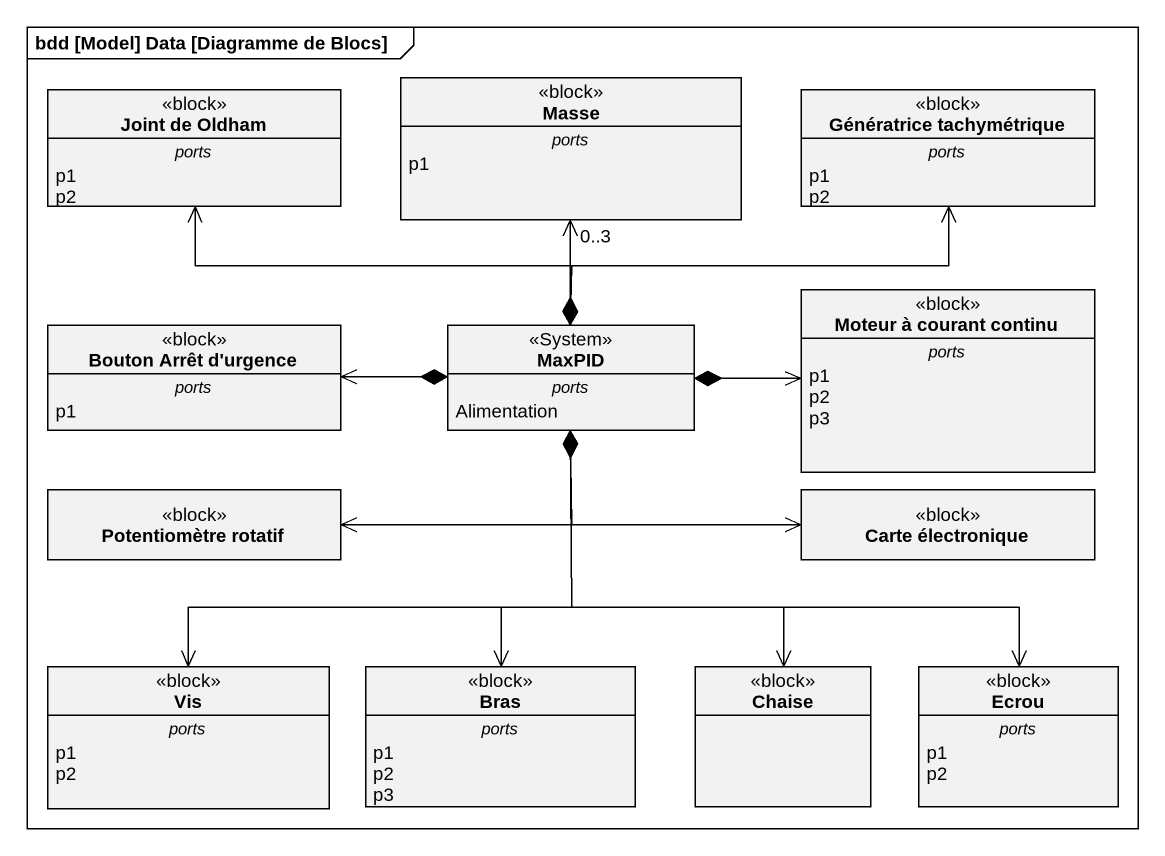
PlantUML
@startuml
mainframe bdd [Model] Data [Diagramme de Blocs]
hide circle
hide empty members
class "Joint de Oldham" as Joint_de_Oldham <<block>> {
  -- ports --
  p1
  p2
}
class Masse <<block>> {
  -- ports --
  p1
}
class "Génératrice tachymétrique" as Génératrice_tachymétrique <<block>> {
  -- ports --
  p1
  p2
}
class "Moteur à courant continu" as Moteur_à_courant_continu <<block>> {
  -- ports --
  p1
  p2
  p3
}
class "Bouton Arrêt d'urgence" as Bouton_Arrêt_d_urgence <<block>> {
  -- ports --
  p1
}
class MaxPID <<System>> {
  -- ports --
  Alimentation
}
class "Potentiomètre rotatif" as Potentiomètre_rotatif <<block>>
class "Carte électronique" as Carte_électronique <<block>>
class Vis <<block>> {
  -- ports --
  p1
  p2
}
class Bras <<block>> {
  -- ports --
  p1
  p2
  p3
}
class Chaise <<block>>
class Ecrou <<block>> {
  -- ports --
  p1
  p2
}
MaxPID *-up-> Joint_de_Oldham
MaxPID *-up-> "0..3" Masse
MaxPID *-up-> Génératrice_tachymétrique
MaxPID *-right-> Moteur_à_courant_continu
MaxPID *-left-> Bouton_Arrêt_d_urgence
MaxPID *-left-> Potentiomètre_rotatif
MaxPID *-right-> Carte_électronique
MaxPID *--> Vis
MaxPID *--> Bras
MaxPID *--> Chaise
MaxPID *--> Ecrou
@enduml
